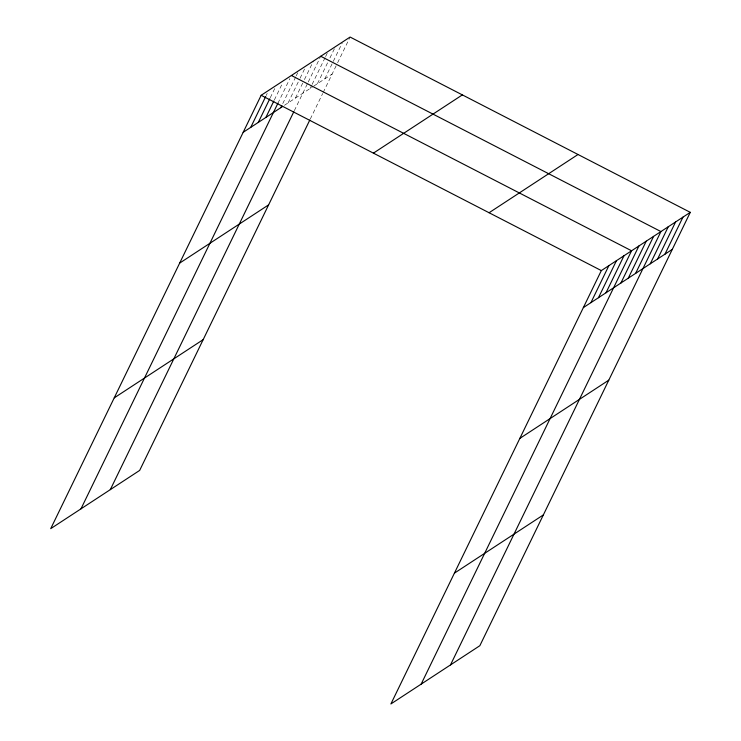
<?xml version="1.0" encoding="UTF-8"?>
<svg xmlns="http://www.w3.org/2000/svg" width="741" height="741" viewBox="0 0 741 741"><rect width="100%" height="100%" fill="white"/><g stroke="black" fill="none" stroke-linecap="round" stroke-linejoin="round"><path stroke-width="0.56" stroke-dasharray="3.71 2.78" d="M266.214 95.487L267.214 93.431M270.28 97.738L274.781 88.475M274.346 99.979L282.84 82.501M277.912 103.258L289.898 78.574M282.756 103.601L295.742 76.86M296.243 75.832L297.734 72.738M288.092 102.906L299.577 79.25M300.077 78.222L305.57 66.912M295.437 98.099L303.921 80.621M304.421 79.593L313.415 61.077M294.334 110.668L307.765 83.011M308.265 81.982L320.251 57.298M310.108 88.494L311.609 85.41M312.109 84.381L325.095 57.641M325.595 56.603L327.587 52.491M317.444 83.687L327.939 62.087M329.93 57.974L335.423 46.664M324.79 78.879L342.268 42.885M310.294 119.032L322.696 93.486M323.196 92.468L337.118 63.791M337.618 62.763L349.604 38.078M284.424 105.305L312.859 86.688M313.776 86.086L332.125 74.072"/><path stroke-width="1.11" d="M690.279 212.343L601.331 270.585L390.896 703.95L479.844 645.707L690.279 212.343L350.104 37.05L261.156 95.293L50.721 528.657L139.669 470.415L309.794 120.061M250.736 127.369L265.713 96.515M258.294 122.422L269.78 98.766M265.862 117.467L273.846 101.008M80.964 508.854L277.912 103.258M280.756 107.714L281.756 105.657M110.316 489.634L293.844 111.687M590.91 302.661L608.889 265.63M598.469 297.706L616.447 260.684M606.027 292.76L624.005 255.728M421.138 684.147L631.573 250.782L291.398 75.489M620.93 282.997L638.909 245.975M628.266 278.199L646.245 241.168M635.611 273.392L653.59 236.37M450.491 664.927L660.926 231.562L320.751 56.27M650.283 263.777L668.262 226.755M657.619 258.98L675.597 221.948M664.964 254.172L682.943 217.141M243.178 132.315L282.59 106.509M179.665 263.111L268.613 204.868M373.408 153.137L462.365 94.894M114.234 397.871L203.182 339.628M489.069 212.741L578.017 154.499M583.352 307.608L672.3 249.365M519.839 438.403L608.787 380.161M454.409 573.154L543.357 514.912M261.156 95.293L601.331 270.585"/></g></svg>
